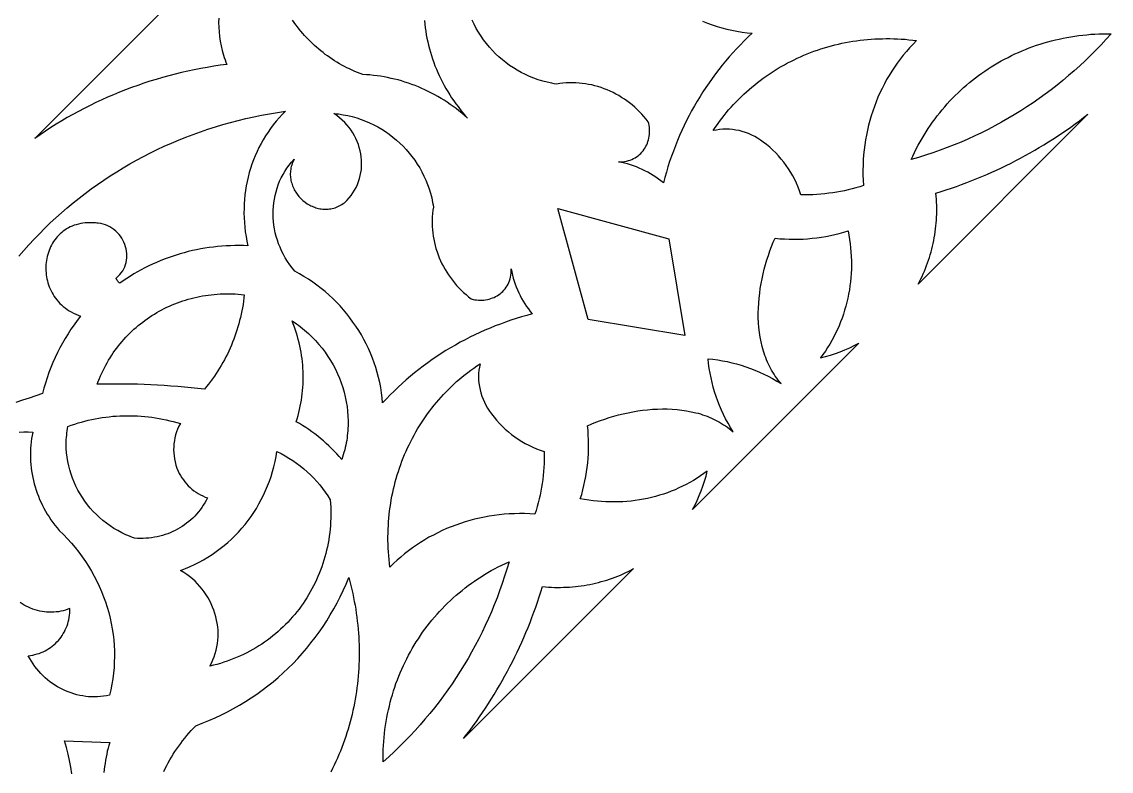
# Model space of a CAD drawing. Extents: x 1908 to 2928, y -299 to 721.
# Drawn here: x 2686.4 to 2806.1, y -54.6 to 27.8 of the extents above; entities that cross this region are included whole.
import ezdxf

# ---------------------------------------------------------------- set-up
doc = ezdxf.new("R2010")
doc.units = 0
doc.layers.add('BITMAP_LAYER', color=18, linetype='CONTINUOUS')

msp = doc.modelspace()

# ---------------------------------------------------------------- linework, layer by layer
at = {"layer": 'BITMAP_LAYER'}
for points in [[(2708.01, 28.19), (2708, 27.69), (2708.01, 27.18), (2708.04, 26.67), (2708.09, 26.16), (2708.17, 25.65), (2708.27, 25.14), (2708.39, 24.63), (2708.46, 24.37), (2708.54, 24.11), (2708.62, 23.86), (2708.71, 23.61), (2708.8, 23.35), (2708.9, 23.1), (2708.18, 23), (2707.46, 22.89), (2706.74, 22.77), (2706.03, 22.65), (2705.32, 22.51), (2704.61, 22.36), (2703.91, 22.19), (2703.21, 22.02), (2702.51, 21.84), (2701.82, 21.65), (2701.14, 21.45), (2700.45, 21.24), (2699.77, 21.02), (2699.1, 20.78), (2698.43, 20.54), (2697.76, 20.29), (2697.1, 20.03), (2696.44, 19.76), (2695.79, 19.48), (2695.14, 19.19), (2694.5, 18.89), (2693.86, 18.58), (2693.23, 18.26), (2692.6, 17.93), (2691.98, 17.59), (2691.36, 17.24), (2690.75, 16.88), (2690.14, 16.52), (2689.54, 16.14), (2688.95, 15.76), (2688.36, 15.36), (2687.78, 14.96), (2712.69, 39.86)], [(2730.62, 27.91), (2730.66, 27.52), (2730.71, 27.13), (2730.77, 26.74), (2730.83, 26.35), (2730.9, 25.97), (2730.99, 25.58), (2731.08, 25.2), (2731.18, 24.82), (2731.28, 24.44), (2731.4, 24.06), (2731.52, 23.69), (2731.65, 23.32), (2731.79, 22.95), (2731.94, 22.58), (2732.1, 22.22), (2732.26, 21.86), (2732.43, 21.5), (2732.61, 21.14), (2732.8, 20.79), (2732.99, 20.45), (2733.2, 20.1), (2733.41, 19.76), (2733.62, 19.43), (2733.85, 19.1), (2734.08, 18.77), (2734.32, 18.45), (2734.57, 18.13), (2734.82, 17.81), (2735.08, 17.5), (2735.35, 17.2), (2735.05, 17.47), (2734.74, 17.73), (2734.42, 17.98), (2734.11, 18.23), (2733.78, 18.47), (2733.46, 18.7), (2733.12, 18.93), (2732.79, 19.15), (2732.45, 19.36), (2732.1, 19.56), (2731.76, 19.75), (2731.41, 19.94), (2731.05, 20.12), (2730.69, 20.29), (2730.33, 20.45), (2729.97, 20.61), (2729.6, 20.76), (2729.23, 20.9), (2728.86, 21.03), (2728.49, 21.15), (2728.11, 21.27), (2727.73, 21.38), (2727.35, 21.47), (2726.97, 21.56), (2726.58, 21.65), (2726.2, 21.72), (2725.81, 21.79), (2725.42, 21.84), (2725.03, 21.89), (2724.64, 21.93), (2724.25, 21.96), (2723.85, 21.98), (2723.56, 22.09), (2723.26, 22.21), (2722.97, 22.33), (2722.68, 22.45), (2722.39, 22.59), (2722.11, 22.73), (2721.83, 22.87), (2721.55, 23.02), (2721.28, 23.17), (2721.01, 23.33), (2720.75, 23.5), (2720.49, 23.66), (2720.23, 23.84), (2719.97, 24.02), (2719.72, 24.2), (2719.48, 24.39), (2719.24, 24.58), (2719, 24.78), (2718.76, 24.98), (2718.53, 25.18), (2718.31, 25.39), (2718.09, 25.61), (2717.87, 25.82), (2717.66, 26.04), (2717.45, 26.27), (2717.24, 26.5), (2717.05, 26.73), (2716.85, 26.97), (2716.66, 27.21), (2716.48, 27.45), (2716.29, 27.7), (2716.12, 27.95)], [(2761.22, 27.85), (2761.74, 27.64), (2762.27, 27.45), (2762.8, 27.27), (2763.34, 27.11), (2763.89, 26.97), (2764.44, 26.84), (2764.99, 26.74), (2765.55, 26.65), (2766.12, 26.58), (2766.68, 26.52), (2766.24, 26.11), (2765.8, 25.69), (2765.38, 25.26), (2764.96, 24.82), (2764.55, 24.38), (2764.15, 23.92), (2763.75, 23.46), (2763.37, 23), (2762.99, 22.53), (2762.63, 22.05), (2762.27, 21.56), (2761.92, 21.07), (2761.58, 20.57), (2761.25, 20.07), (2760.93, 19.56), (2760.61, 19.04), (2760.31, 18.52), (2760.01, 17.99), (2759.73, 17.46), (2759.45, 16.92), (2759.19, 16.37), (2758.93, 15.82), (2758.68, 15.27), (2758.44, 14.71), (2758.22, 14.14), (2758, 13.57), (2757.79, 13), (2757.59, 12.42), (2757.4, 11.84), (2757.23, 11.25), (2757.06, 10.65), (2756.9, 10.06), (2756.63, 10.28), (2756.35, 10.49), (2756.06, 10.69), (2755.77, 10.88), (2755.48, 11.07), (2755.18, 11.24), (2754.87, 11.4), (2754.56, 11.55), (2754.25, 11.69), (2753.93, 11.82), (2753.61, 11.94), (2753.28, 12.05), (2752.95, 12.15), (2752.62, 12.24), (2752.28, 12.31), (2751.95, 12.38), (2752.18, 12.38), (2752.41, 12.39), (2752.63, 12.42), (2752.84, 12.46), (2753.05, 12.51), (2753.24, 12.57), (2753.43, 12.65), (2753.62, 12.73), (2753.79, 12.83), (2753.96, 12.94), (2754.12, 13.05), (2754.27, 13.18), (2754.41, 13.31), (2754.54, 13.45), (2754.67, 13.6), (2754.78, 13.76), (2754.89, 13.92), (2754.98, 14.09), (2755.07, 14.26), (2755.15, 14.44), (2755.21, 14.62), (2755.27, 14.81), (2755.31, 15), (2755.35, 15.19), (2755.37, 15.38), (2755.39, 15.58), (2755.39, 15.78), (2755.38, 15.98), (2755.36, 16.18), (2755.33, 16.38), (2755.29, 16.58), (2755.23, 16.78), (2755.01, 17.07), (2754.77, 17.35), (2754.53, 17.63), (2754.28, 17.89), (2754.02, 18.15), (2753.75, 18.39), (2753.47, 18.63), (2753.19, 18.86), (2752.9, 19.07), (2752.61, 19.28), (2752.3, 19.47), (2752, 19.66), (2751.68, 19.83), (2751.37, 20), (2751.04, 20.15), (2750.72, 20.29), (2750.39, 20.42), (2750.05, 20.54), (2749.71, 20.65), (2749.37, 20.74), (2749.03, 20.83), (2748.68, 20.9), (2748.33, 20.96), (2747.98, 21.01), (2747.63, 21.04), (2747.28, 21.07), (2746.92, 21.08), (2746.57, 21.07), (2746.21, 21.06), (2745.86, 21.03), (2745.5, 20.99), (2745.15, 20.93), (2744.89, 20.97), (2744.63, 21.02), (2744.13, 21.13), (2743.63, 21.25), (2743.14, 21.4), (2742.66, 21.57), (2742.19, 21.76), (2741.73, 21.97), (2741.28, 22.2), (2740.84, 22.45), (2740.41, 22.71), (2739.99, 22.99), (2739.59, 23.29), (2739.2, 23.6), (2738.82, 23.93), (2738.45, 24.27), (2738.1, 24.63), (2737.77, 25), (2737.45, 25.39), (2737.14, 25.79), (2736.85, 26.2), (2736.58, 26.62), (2736.33, 27.05), (2736.09, 27.5), (2735.88, 27.95)], [(2686.03, 2), (2686.58, 2.64), (2687.14, 3.26), (2687.71, 3.88), (2688.29, 4.48), (2688.88, 5.08), (2689.49, 5.66), (2690.1, 6.23), (2690.73, 6.79), (2691.36, 7.34), (2692.01, 7.87), (2692.66, 8.4), (2693.33, 8.91), (2694, 9.41), (2694.69, 9.9), (2695.38, 10.38), (2696.08, 10.84), (2696.8, 11.29), (2697.52, 11.73), (2698.25, 12.16), (2698.98, 12.57), (2699.73, 12.97), (2700.49, 13.36), (2701.25, 13.73), (2702.02, 14.09), (2702.8, 14.44), (2703.59, 14.77), (2704.38, 15.09), (2705.19, 15.4), (2706, 15.69), (2706.81, 15.97), (2707.64, 16.23), (2708.47, 16.48), (2709.3, 16.71), (2710.15, 16.93), (2711, 17.14), (2711.86, 17.33), (2712.72, 17.5), (2713.59, 17.66), (2714.46, 17.81), (2715.34, 17.94), (2714.99, 17.58), (2714.65, 17.21), (2714.33, 16.84), (2714.01, 16.45), (2713.72, 16.05), (2713.43, 15.65), (2713.16, 15.23), (2712.9, 14.81), (2712.66, 14.38), (2712.43, 13.95), (2712.22, 13.5), (2712.02, 13.05), (2711.83, 12.6), (2711.66, 12.13), (2711.51, 11.66), (2711.37, 11.19), (2711.24, 10.71), (2711.13, 10.23), (2711.04, 9.74), (2710.96, 9.24), (2710.89, 8.75), (2710.84, 8.25), (2710.81, 7.75), (2710.79, 7.24), (2710.78, 6.73), (2710.8, 6.23), (2710.83, 5.71), (2710.87, 5.2), (2710.93, 4.69), (2711.01, 4.18), (2711.1, 3.66), (2711.21, 3.15), (2710.73, 3.17), (2710.25, 3.17), (2709.78, 3.17), (2709.3, 3.16), (2708.83, 3.14), (2708.36, 3.11), (2707.89, 3.07), (2707.42, 3.01), (2706.95, 2.95), (2706.49, 2.88), (2706.03, 2.81), (2705.57, 2.72), (2705.11, 2.62), (2704.66, 2.51), (2704.21, 2.39), (2703.76, 2.27), (2703.32, 2.13), (2702.88, 1.99), (2702.44, 1.84), (2702.01, 1.67), (2701.58, 1.5), (2701.15, 1.32), (2700.73, 1.13), (2700.31, 0.93), (2699.9, 0.72), (2699.49, 0.51), (2699.09, 0.28), (2698.69, 0.05), (2698.3, -0.19), (2697.91, -0.45), (2697.52, -0.71), (2697.15, -0.97), (2697.07, -0.92), (2697, -0.86), (2696.94, -0.79), (2696.88, -0.72), (2696.83, -0.65), (2696.79, -0.57), (2696.75, -0.49), (2696.72, -0.4), (2696.93, -0.22), (2697.13, -0.02), (2697.3, 0.18), (2697.45, 0.4), (2697.58, 0.62), (2697.68, 0.85), (2697.77, 1.08), (2697.83, 1.33), (2697.88, 1.57), (2697.91, 1.82), (2697.92, 2.07), (2697.91, 2.32), (2697.88, 2.56), (2697.83, 2.81), (2697.77, 3.05), (2697.69, 3.29), (2697.59, 3.53), (2697.48, 3.76), (2697.35, 3.98), (2697.2, 4.19), (2697.05, 4.39), (2696.87, 4.58), (2696.69, 4.76), (2696.49, 4.93), (2696.27, 5.08), (2696.05, 5.22), (2695.81, 5.34), (2695.56, 5.44), (2695.3, 5.53), (2695.03, 5.59), (2694.75, 5.64), (2694.6, 5.65), (2694.45, 5.66), (2694.16, 5.68), (2693.88, 5.69), (2693.61, 5.68), (2693.34, 5.66), (2693.08, 5.63), (2692.83, 5.59), (2692.59, 5.54), (2692.35, 5.47), (2692.12, 5.4), (2691.9, 5.31), (2691.69, 5.22), (2691.48, 5.11), (2691.28, 5), (2691.09, 4.87), (2690.91, 4.74), (2690.74, 4.6), (2690.57, 4.45), (2690.41, 4.3), (2690.26, 4.13), (2690.12, 3.97), (2689.98, 3.79), (2689.86, 3.61), (2689.74, 3.42), (2689.63, 3.23), (2689.53, 3.03), (2689.44, 2.83), (2689.35, 2.62), (2689.28, 2.41), (2689.21, 2.2), (2689.15, 1.99), (2689.11, 1.77), (2689.07, 1.54), (2689.04, 1.32), (2689.01, 1.1), (2689, 0.87), (2689, 0.64), (2689, 0.42), (2689.02, 0.19), (2689.04, -0.04), (2689.07, -0.27), (2689.12, -0.49), (2689.17, -0.72), (2689.23, -0.94), (2689.3, -1.16), (2689.38, -1.38), (2689.47, -1.6), (2689.57, -1.81), (2689.68, -2.02), (2689.8, -2.22), (2689.93, -2.42), (2690.07, -2.62), (2690.22, -2.81), (2690.38, -3), (2690.55, -3.18), (2690.73, -3.36), (2690.92, -3.52), (2691.12, -3.69), (2691.33, -3.84), (2691.56, -3.99), (2691.79, -4.13), (2692.03, -4.26), (2692.28, -4.38), (2692.55, -4.49), (2692.82, -4.6), (2692.45, -5.07), (2692.1, -5.55), (2691.76, -6.03), (2691.44, -6.53), (2691.12, -7.04), (2690.83, -7.55), (2690.54, -8.07), (2690.27, -8.6), (2690.02, -9.14), (2689.77, -9.69), (2689.55, -10.24), (2689.34, -10.8), (2689.14, -11.37), (2688.96, -11.94), (2688.79, -12.52), (2688.64, -13.1), (2687.91, -13.36), (2687.17, -13.6), (2686.44, -13.84), (2685.7, -14.07)], [(2686.08, -17.33), (2686.57, -17.32), (2687.06, -17.32), (2687.56, -17.35), (2687.49, -17.7), (2687.43, -18.05), (2687.38, -18.41), (2687.34, -18.76), (2687.32, -19.12), (2687.3, -19.47), (2687.3, -19.83), (2687.3, -20.19), (2687.32, -20.55), (2687.35, -20.9), (2687.38, -21.26), (2687.43, -21.61), (2687.49, -21.97), (2687.56, -22.32), (2687.64, -22.67), (2687.73, -23.02), (2687.82, -23.37), (2687.93, -23.71), (2688.05, -24.05), (2688.18, -24.39), (2688.32, -24.73), (2688.47, -25.06), (2688.62, -25.39), (2688.79, -25.71), (2688.97, -26.03), (2689.16, -26.35), (2689.35, -26.67), (2689.56, -26.97), (2689.77, -27.28), (2690, -27.57), (2690.23, -27.87), (2690.47, -28.15), (2690.94, -28.61), (2691.38, -29.07), (2691.81, -29.54), (2692.22, -30.03), (2692.62, -30.53), (2692.99, -31.04), (2693.35, -31.56), (2693.69, -32.09), (2694.01, -32.62), (2694.31, -33.17), (2694.6, -33.72), (2694.86, -34.28), (2695.11, -34.85), (2695.34, -35.43), (2695.55, -36.01), (2695.74, -36.59), (2695.91, -37.18), (2696.06, -37.78), (2696.19, -38.38), (2696.3, -38.98), (2696.39, -39.58), (2696.46, -40.19), (2696.51, -40.8), (2696.54, -41.4), (2696.55, -42.01), (2696.53, -42.62), (2696.5, -43.23), (2696.45, -43.84), (2696.37, -44.45), (2696.27, -45.05), (2696.15, -45.66), (2696.01, -46.26), (2695.68, -46.32), (2695.35, -46.38), (2695.02, -46.42), (2694.69, -46.44), (2694.36, -46.45), (2694.03, -46.45), (2693.7, -46.43), (2693.38, -46.39), (2693.05, -46.35), (2692.73, -46.29), (2692.41, -46.21), (2692.09, -46.12), (2691.78, -46.02), (2691.47, -45.91), (2691.16, -45.79), (2690.86, -45.65), (2690.57, -45.5), (2690.28, -45.34), (2690, -45.16), (2689.72, -44.98), (2689.45, -44.78), (2689.19, -44.57), (2688.94, -44.35), (2688.69, -44.12), (2688.45, -43.88), (2688.22, -43.63), (2688, -43.37), (2687.8, -43.1), (2687.6, -42.82), (2687.41, -42.53), (2687.23, -42.23), (2687.07, -41.93), (2687.32, -41.89), (2687.56, -41.85), (2687.8, -41.8), (2688.03, -41.73), (2688.26, -41.66), (2688.49, -41.57), (2688.71, -41.48), (2688.92, -41.38), (2689.12, -41.26), (2689.32, -41.14), (2689.52, -41.01), (2689.7, -40.87), (2689.88, -40.73), (2690.06, -40.57), (2690.22, -40.41), (2690.38, -40.24), (2690.53, -40.06), (2690.67, -39.88), (2690.8, -39.69), (2690.92, -39.49), (2691.04, -39.29), (2691.14, -39.08), (2691.24, -38.87), (2691.33, -38.65), (2691.41, -38.42), (2691.47, -38.19), (2691.53, -37.96), (2691.58, -37.72), (2691.61, -37.48), (2691.64, -37.23), (2691.65, -36.98), (2691.65, -36.73), (2691.4, -36.82), (2691.15, -36.91), (2690.9, -36.98), (2690.64, -37.04), (2690.39, -37.08), (2690.13, -37.11), (2689.87, -37.13), (2689.61, -37.14), (2689.35, -37.14), (2689.09, -37.12), (2688.84, -37.1), (2688.58, -37.06), (2688.33, -37.01), (2688.07, -36.95), (2687.82, -36.88), (2687.58, -36.79), (2687.33, -36.7), (2687.09, -36.6), (2686.85, -36.48), (2686.62, -36.36), (2686.4, -36.22), (2686.17, -36.08)], [(2701.96, -54.65), (2702.12, -54.33), (2702.29, -54.01), (2702.46, -53.69), (2702.64, -53.38), (2702.82, -53.07), (2703.01, -52.76), (2703.2, -52.46), (2703.4, -52.16), (2703.61, -51.86), (2703.83, -51.57), (2704.04, -51.28), (2704.27, -50.99), (2704.5, -50.71), (2704.74, -50.43), (2704.98, -50.16), (2705.23, -49.89), (2705.48, -49.62), (2706.2, -49.35), (2706.91, -49.06), (2707.61, -48.75), (2708.3, -48.43), (2708.98, -48.09), (2709.64, -47.73), (2710.3, -47.36), (2710.94, -46.97), (2711.57, -46.56), (2712.19, -46.14), (2712.8, -45.7), (2713.4, -45.25), (2713.98, -44.78), (2714.55, -44.3), (2715.11, -43.8), (2715.65, -43.29), (2716.18, -42.76), (2716.69, -42.22), (2717.19, -41.67), (2717.68, -41.1), (2718.15, -40.52), (2718.61, -39.93), (2719.05, -39.32), (2719.48, -38.7), (2719.89, -38.07), (2720.28, -37.43), (2720.66, -36.78), (2721.03, -36.11), (2721.37, -35.43), (2721.7, -34.75), (2722.01, -34.05), (2722.31, -33.34), (2722.42, -33.77), (2722.54, -34.21), (2722.64, -34.64), (2722.74, -35.08), (2722.83, -35.51), (2722.92, -35.95), (2723, -36.38), (2723.07, -36.82), (2723.14, -37.25), (2723.2, -37.69), (2723.25, -38.12), (2723.3, -38.56), (2723.34, -38.99), (2723.38, -39.43), (2723.41, -39.86), (2723.43, -40.29), (2723.45, -40.73), (2723.46, -41.16), (2723.46, -41.59), (2723.46, -42.02), (2723.45, -42.46), (2723.43, -42.89), (2723.41, -43.31), (2723.38, -43.74), (2723.35, -44.17), (2723.31, -44.6), (2723.26, -45.02), (2723.21, -45.44), (2723.15, -45.87), (2723.09, -46.29), (2723.02, -46.71), (2722.94, -47.13), (2722.86, -47.54), (2722.77, -47.96), (2722.68, -48.37), (2722.57, -48.78), (2722.47, -49.19), (2722.35, -49.6), (2722.24, -50.01), (2722.11, -50.41), (2721.98, -50.81), (2721.84, -51.21), (2721.7, -51.61), (2721.55, -52.01), (2721.4, -52.4), (2721.23, -52.79), (2721.07, -53.18), (2720.9, -53.57), (2720.72, -53.95), (2720.53, -54.33), (2720.34, -54.71)], [(2691.86, -54.92), (2691.75, -54.19), (2691.61, -53.46), (2691.45, -52.73), (2691.26, -52.01), (2691.06, -51.29), (2696.02, -51.45), (2695.93, -51.78), (2695.84, -52.1), (2695.76, -52.43), (2695.69, -52.76), (2695.62, -53.09), (2695.56, -53.42), (2695.51, -53.76), (2695.46, -54.09), (2695.42, -54.42), (2695.38, -54.76)]]:
    msp.add_lwpolyline(points, dxfattribs=at)
for points in [[(2806.14, 26.46), (2805.59, 25.85), (2805.03, 25.25), (2804.46, 24.65), (2803.88, 24.07), (2803.29, 23.5), (2802.69, 22.94), (2802.08, 22.39), (2801.46, 21.86), (2800.83, 21.33), (2800.2, 20.82), (2799.55, 20.31), (2798.89, 19.82), (2798.23, 19.35), (2797.56, 18.88), (2796.88, 18.42), (2796.19, 17.98), (2795.49, 17.55), (2794.78, 17.13), (2794.07, 16.73), (2793.35, 16.33), (2792.62, 15.95), (2791.88, 15.58), (2791.14, 15.23), (2790.39, 14.89), (2789.63, 14.56), (2788.87, 14.24), (2788.09, 13.94), (2787.32, 13.65), (2786.53, 13.37), (2785.74, 13.11), (2784.95, 12.86), (2784.15, 12.62), (2784.33, 13.02), (2784.52, 13.42), (2784.71, 13.81), (2784.92, 14.2), (2785.12, 14.58), (2785.34, 14.95), (2785.56, 15.33), (2785.79, 15.69), (2786.03, 16.05), (2786.27, 16.41), (2786.51, 16.76), (2786.77, 17.11), (2787.02, 17.45), (2787.29, 17.78), (2787.56, 18.11), (2787.84, 18.43), (2788.12, 18.75), (2788.4, 19.07), (2788.7, 19.37), (2788.99, 19.67), (2789.3, 19.97), (2789.61, 20.26), (2789.92, 20.54), (2790.24, 20.82), (2790.56, 21.09), (2790.89, 21.36), (2791.22, 21.62), (2791.56, 21.87), (2791.9, 22.12), (2792.25, 22.36), (2792.6, 22.59), (2792.96, 22.82), (2793.32, 23.04), (2793.68, 23.26), (2794.05, 23.47), (2794.42, 23.67), (2794.8, 23.87), (2795.18, 24.06), (2795.56, 24.24), (2795.95, 24.41), (2796.34, 24.58), (2796.73, 24.74), (2797.13, 24.9), (2797.53, 25.05), (2797.94, 25.19), (2798.35, 25.32), (2798.76, 25.45), (2799.17, 25.57), (2799.59, 25.68), (2800.01, 25.79), (2800.43, 25.88), (2800.86, 25.97), (2801.28, 26.06), (2801.72, 26.13), (2802.15, 26.2), (2802.58, 26.26), (2803.02, 26.31), (2803.46, 26.36), (2803.9, 26.4), (2804.35, 26.42), (2804.79, 26.45), (2805.24, 26.46), (2805.69, 26.47)], [(2781.81, 25.93), (2782.23, 25.92), (2782.64, 25.9), (2783.06, 25.88), (2783.48, 25.85), (2783.9, 25.81), (2784.32, 25.77), (2784.74, 25.71), (2784.35, 25.32), (2783.98, 24.93), (2783.62, 24.52), (2783.28, 24.1), (2782.94, 23.67), (2782.62, 23.24), (2782.31, 22.79), (2782.01, 22.34), (2781.73, 21.88), (2781.45, 21.42), (2781.2, 20.94), (2780.95, 20.46), (2780.72, 19.97), (2780.5, 19.48), (2780.29, 18.98), (2780.1, 18.47), (2779.92, 17.96), (2779.75, 17.45), (2779.6, 16.92), (2779.46, 16.4), (2779.34, 15.86), (2779.23, 15.33), (2779.13, 14.79), (2779.05, 14.24), (2778.98, 13.7), (2778.92, 13.14), (2778.88, 12.59), (2778.86, 12.03), (2778.85, 11.47), (2778.85, 10.91), (2778.87, 10.35), (2778.91, 9.78), (2778.49, 9.65), (2778.08, 9.53), (2777.66, 9.41), (2777.23, 9.31), (2776.81, 9.21), (2776.38, 9.13), (2775.96, 9.05), (2775.52, 8.98), (2775.09, 8.92), (2774.66, 8.87), (2774.22, 8.83), (2773.78, 8.8), (2773.34, 8.77), (2772.9, 8.76), (2772.46, 8.75), (2772.02, 8.76), (2771.88, 9.19), (2771.71, 9.61), (2771.54, 10.02), (2771.34, 10.43), (2771.13, 10.83), (2770.91, 11.22), (2770.67, 11.6), (2770.41, 11.97), (2770.14, 12.33), (2769.86, 12.69), (2769.56, 13.03), (2769.25, 13.36), (2768.93, 13.67), (2768.59, 13.98), (2768.24, 14.27), (2767.88, 14.55), (2767.58, 14.78), (2767.26, 14.98), (2766.94, 15.16), (2766.61, 15.33), (2766.27, 15.48), (2765.93, 15.61), (2765.58, 15.72), (2765.23, 15.81), (2764.88, 15.88), (2764.52, 15.93), (2764.16, 15.96), (2763.8, 15.97), (2763.44, 15.96), (2763.09, 15.93), (2762.73, 15.88), (2762.38, 15.81), (2762.6, 16.15), (2762.84, 16.49), (2763.08, 16.81), (2763.32, 17.14), (2763.57, 17.46), (2763.82, 17.77), (2764.08, 18.08), (2764.35, 18.38), (2764.62, 18.68), (2764.89, 18.97), (2765.17, 19.25), (2765.45, 19.53), (2765.74, 19.81), (2766.03, 20.08), (2766.33, 20.34), (2766.63, 20.6), (2766.94, 20.85), (2767.25, 21.1), (2767.56, 21.34), (2767.88, 21.58), (2768.2, 21.81), (2768.53, 22.03), (2768.86, 22.25), (2769.19, 22.46), (2769.53, 22.67), (2769.87, 22.87), (2770.21, 23.06), (2770.56, 23.25), (2770.91, 23.43), (2771.27, 23.61), (2771.63, 23.78), (2771.99, 23.94), (2772.35, 24.1), (2772.72, 24.25), (2773.09, 24.4), (2773.46, 24.54), (2773.84, 24.67), (2774.22, 24.79), (2774.6, 24.91), (2774.98, 25.03), (2775.37, 25.13), (2775.75, 25.23), (2776.15, 25.33), (2776.54, 25.41), (2776.93, 25.49), (2777.33, 25.57), (2777.73, 25.63), (2778.13, 25.69), (2778.53, 25.75), (2778.94, 25.79), (2779.34, 25.83), (2779.75, 25.87), (2780.16, 25.89), (2780.57, 25.91), (2780.98, 25.92), (2781.4, 25.93)], [(2720.93, 17.66), (2721.19, 17.64), (2721.7, 17.56), (2722.2, 17.47), (2722.7, 17.35), (2723.19, 17.21), (2723.67, 17.05), (2724.14, 16.87), (2724.6, 16.67), (2725.05, 16.46), (2725.5, 16.22), (2725.93, 15.97), (2726.35, 15.7), (2726.76, 15.41), (2727.16, 15.1), (2727.55, 14.78), (2727.92, 14.45), (2728.28, 14.1), (2728.62, 13.73), (2728.95, 13.35), (2729.26, 12.96), (2729.56, 12.56), (2729.84, 12.14), (2730.11, 11.71), (2730.35, 11.27), (2730.58, 10.82), (2730.79, 10.36), (2730.98, 9.89), (2731.15, 9.41), (2731.3, 8.92), (2731.43, 8.42), (2731.53, 7.92), (2731.58, 7.66), (2731.62, 7.41), (2731.56, 7.05), (2731.52, 6.7), (2731.49, 6.34), (2731.48, 5.98), (2731.47, 5.63), (2731.49, 5.27), (2731.51, 4.92), (2731.54, 4.57), (2731.59, 4.22), (2731.65, 3.87), (2731.72, 3.52), (2731.81, 3.18), (2731.9, 2.84), (2732.01, 2.5), (2732.13, 2.16), (2732.26, 1.83), (2732.4, 1.51), (2732.55, 1.18), (2732.72, 0.87), (2732.89, 0.55), (2733.08, 0.25), (2733.27, -0.05), (2733.48, -0.35), (2733.7, -0.64), (2733.92, -0.92), (2734.16, -1.2), (2734.4, -1.46), (2734.66, -1.72), (2734.92, -1.98), (2735.2, -2.22), (2735.48, -2.46), (2735.78, -2.68), (2735.97, -2.74), (2736.17, -2.78), (2736.37, -2.81), (2736.57, -2.83), (2736.77, -2.84), (2736.97, -2.84), (2737.17, -2.82), (2737.36, -2.8), (2737.56, -2.76), (2737.74, -2.72), (2737.93, -2.66), (2738.11, -2.59), (2738.29, -2.52), (2738.46, -2.43), (2738.63, -2.34), (2738.79, -2.23), (2738.95, -2.12), (2739.1, -1.99), (2739.24, -1.86), (2739.37, -1.72), (2739.5, -1.57), (2739.61, -1.41), (2739.72, -1.24), (2739.82, -1.07), (2739.9, -0.88), (2739.98, -0.69), (2740.04, -0.49), (2740.09, -0.29), (2740.13, -0.08), (2740.16, 0.14), (2740.18, 0.37), (2740.18, 0.6), (2740.24, 0.27), (2740.32, -0.07), (2740.4, -0.4), (2740.5, -0.73), (2740.61, -1.06), (2740.73, -1.38), (2740.86, -1.7), (2741, -2.01), (2741.15, -2.32), (2741.31, -2.63), (2741.48, -2.93), (2741.67, -3.22), (2741.86, -3.51), (2742.06, -3.8), (2742.27, -4.08), (2742.49, -4.35), (2741.9, -4.51), (2741.3, -4.67), (2740.72, -4.85), (2740.13, -5.04), (2739.55, -5.24), (2738.98, -5.45), (2738.41, -5.66), (2737.84, -5.89), (2737.28, -6.13), (2736.73, -6.38), (2736.18, -6.63), (2735.63, -6.9), (2735.09, -7.18), (2734.56, -7.46), (2734.03, -7.76), (2733.51, -8.06), (2732.99, -8.37), (2732.48, -8.7), (2731.98, -9.03), (2731.48, -9.37), (2730.99, -9.72), (2730.5, -10.08), (2730.02, -10.44), (2729.55, -10.82), (2729.09, -11.2), (2728.63, -11.6), (2728.18, -12), (2727.73, -12.41), (2727.29, -12.83), (2726.86, -13.25), (2726.44, -13.69), (2726.03, -14.13), (2725.97, -13.57), (2725.9, -13), (2725.82, -12.44), (2725.71, -11.89), (2725.58, -11.34), (2725.44, -10.79), (2725.28, -10.25), (2725.1, -9.71), (2724.91, -9.19), (2724.7, -8.66), (2724.47, -8.15), (2724.23, -7.64), (2723.97, -7.14), (2723.69, -6.65), (2723.4, -6.17), (2723.1, -5.69), (2722.77, -5.23), (2722.44, -4.77), (2722.09, -4.33), (2721.73, -3.89), (2721.35, -3.47), (2720.96, -3.05), (2720.55, -2.65), (2720.14, -2.27), (2719.71, -1.89), (2719.27, -1.53), (2718.81, -1.18), (2718.35, -0.84), (2717.87, -0.52), (2717.38, -0.21), (2716.88, 0.08), (2716.37, 0.36), (2716.08, 0.71), (2715.81, 1.07), (2715.56, 1.44), (2715.33, 1.81), (2715.12, 2.2), (2714.93, 2.58), (2714.75, 2.98), (2714.59, 3.37), (2714.46, 3.78), (2714.33, 4.18), (2714.23, 4.59), (2714.15, 5), (2714.08, 5.41), (2714.03, 5.83), (2714, 6.24), (2713.99, 6.65), (2714, 7.06), (2714.02, 7.47), (2714.07, 7.88), (2714.13, 8.28), (2714.21, 8.68), (2714.31, 9.08), (2714.43, 9.47), (2714.56, 9.86), (2714.71, 10.24), (2714.89, 10.61), (2715.08, 10.97), (2715.29, 11.33), (2715.51, 11.68), (2715.76, 12.02), (2716.02, 12.34), (2716.3, 12.66), (2716.22, 12.5), (2716.15, 12.34), (2716.09, 12.18), (2716.04, 12.03), (2715.99, 11.87), (2715.95, 11.71), (2715.92, 11.55), (2715.9, 11.39), (2715.89, 11.23), (2715.88, 11.08), (2715.88, 10.92), (2715.89, 10.77), (2715.9, 10.62), (2715.92, 10.46), (2715.95, 10.31), (2715.99, 10.17), (2716.03, 10.02), (2716.07, 9.88), (2716.12, 9.73), (2716.18, 9.59), (2716.25, 9.46), (2716.31, 9.32), (2716.39, 9.19), (2716.47, 9.06), (2716.55, 8.93), (2716.64, 8.81), (2716.83, 8.57), (2717.04, 8.35), (2717.26, 8.14), (2717.5, 7.95), (2717.75, 7.78), (2718.01, 7.63), (2718.14, 7.56), (2718.28, 7.49), (2718.42, 7.44), (2718.56, 7.38), (2718.7, 7.33), (2718.85, 7.29), (2718.99, 7.26), (2719.14, 7.23), (2719.29, 7.2), (2719.44, 7.19), (2719.59, 7.18), (2719.74, 7.17), (2719.89, 7.17), (2720.04, 7.18), (2720.19, 7.2), (2720.35, 7.22), (2720.5, 7.26), (2720.65, 7.29), (2720.8, 7.34), (2720.95, 7.39), (2721.1, 7.46), (2721.25, 7.53), (2721.39, 7.61), (2721.54, 7.69), (2721.68, 7.79), (2721.83, 7.89), (2722.09, 8.14), (2722.34, 8.41), (2722.56, 8.69), (2722.77, 8.97), (2722.95, 9.27), (2723.12, 9.57), (2723.26, 9.89), (2723.39, 10.21), (2723.49, 10.53), (2723.58, 10.87), (2723.64, 11.2), (2723.69, 11.54), (2723.71, 11.88), (2723.72, 12.23), (2723.71, 12.57), (2723.68, 12.92), (2723.63, 13.26), (2723.56, 13.6), (2723.47, 13.94), (2723.37, 14.28), (2723.24, 14.61), (2723.1, 14.93), (2722.94, 15.25), (2722.76, 15.56), (2722.56, 15.86), (2722.34, 16.16), (2722.11, 16.44), (2721.86, 16.72), (2721.59, 16.98), (2721.3, 17.23), (2721, 17.46), (2720.68, 17.69)], [(2784.9, -1.06), (2785.05, -0.77), (2785.2, -0.49), (2785.34, -0.21), (2785.47, 0.08), (2785.6, 0.37), (2785.72, 0.67), (2785.84, 0.97), (2785.95, 1.26), (2786.05, 1.56), (2786.15, 1.87), (2786.25, 2.17), (2786.33, 2.48), (2786.42, 2.79), (2786.49, 3.1), (2786.57, 3.41), (2786.63, 3.73), (2786.69, 4.04), (2786.74, 4.36), (2786.79, 4.68), (2786.83, 5), (2786.87, 5.33), (2786.9, 5.65), (2786.92, 5.97), (2786.94, 6.3), (2786.96, 6.63), (2786.96, 6.95), (2786.96, 7.28), (2786.96, 7.61), (2786.94, 7.94), (2786.93, 8.27), (2786.9, 8.6), (2786.87, 8.94), (2787.44, 9.11), (2788.01, 9.3), (2788.58, 9.49), (2789.14, 9.68), (2789.7, 9.89), (2790.26, 10.1), (2790.81, 10.31), (2791.36, 10.53), (2791.91, 10.76), (2792.46, 10.99), (2793, 11.23), (2793.54, 11.48), (2794.07, 11.73), (2794.61, 11.99), (2795.14, 12.25), (2795.66, 12.52), (2796.18, 12.8), (2796.7, 13.08), (2797.22, 13.36), (2797.73, 13.66), (2798.24, 13.96), (2798.74, 14.26), (2799.24, 14.57), (2799.74, 14.89), (2800.23, 15.21), (2800.72, 15.54), (2801.21, 15.87), (2801.69, 16.21), (2802.17, 16.55), (2802.64, 16.9), (2803.11, 17.26), (2803.58, 17.62)], [(2757.49, 3.9), (2759.27, -6.72), (2748.65, -4.94), (2745.31, 7.24)], [(2777.3, 4.31), (2777.38, 3.84), (2777.44, 3.37), (2777.49, 2.91), (2777.53, 2.44), (2777.56, 1.97), (2777.57, 1.5), (2777.58, 1.04), (2777.57, 0.58), (2777.55, 0.11), (2777.51, -0.35), (2777.47, -0.8), (2777.41, -1.26), (2777.35, -1.71), (2777.27, -2.16), (2777.18, -2.61), (2777.07, -3.05), (2776.96, -3.49), (2776.83, -3.93), (2776.7, -4.36), (2776.55, -4.79), (2776.39, -5.22), (2776.22, -5.64), (2776.03, -6.05), (2775.84, -6.46), (2775.64, -6.87), (2775.42, -7.27), (2775.19, -7.66), (2774.96, -8.05), (2774.71, -8.43), (2774.45, -8.81), (2774.18, -9.18), (2774.73, -9.04), (2775.28, -8.88), (2775.82, -8.7), (2776.35, -8.51), (2776.87, -8.3), (2777.39, -8.07), (2777.89, -7.83), (2778.39, -7.57), (2760.12, -25.84), (2760.38, -25.34), (2760.63, -24.84), (2760.85, -24.32), (2761.06, -23.8), (2761.25, -23.27), (2761.43, -22.73), (2761.59, -22.18), (2761.73, -21.63), (2761.36, -21.9), (2760.98, -22.16), (2760.6, -22.41), (2760.21, -22.64), (2759.82, -22.87), (2759.42, -23.09), (2759.01, -23.29), (2758.6, -23.48), (2758.19, -23.67), (2757.77, -23.84), (2757.34, -24), (2756.92, -24.15), (2756.48, -24.28), (2756.05, -24.41), (2755.61, -24.52), (2755.16, -24.62), (2754.71, -24.72), (2754.26, -24.8), (2753.81, -24.86), (2753.36, -24.92), (2752.9, -24.96), (2752.44, -25), (2751.98, -25.02), (2751.51, -25.02), (2751.05, -25.02), (2750.58, -25.01), (2750.11, -24.98), (2749.65, -24.94), (2749.18, -24.89), (2748.71, -24.82), (2748.24, -24.75), (2747.77, -24.66), (2747.92, -24.18), (2748.05, -23.69), (2748.17, -23.21), (2748.28, -22.71), (2748.38, -22.22), (2748.46, -21.72), (2748.53, -21.22), (2748.58, -20.72), (2748.63, -20.21), (2748.66, -19.71), (2748.68, -19.2), (2748.68, -18.69), (2748.67, -18.18), (2748.65, -17.67), (2748.62, -17.15), (2748.57, -16.64), (2749.02, -16.44), (2749.49, -16.25), (2749.97, -16.07), (2750.45, -15.9), (2750.95, -15.74), (2751.46, -15.59), (2751.97, -15.45), (2752.49, -15.32), (2753.02, -15.2), (2753.55, -15.1), (2754.08, -15.01), (2754.62, -14.94), (2755.16, -14.87), (2755.7, -14.83), (2756.25, -14.8), (2756.79, -14.79), (2757.33, -14.79), (2757.86, -14.81), (2758.4, -14.85), (2758.92, -14.91), (2759.45, -14.99), (2759.96, -15.09), (2760.47, -15.2), (2760.72, -15.27), (2760.97, -15.34), (2761.22, -15.42), (2761.46, -15.51), (2761.7, -15.59), (2761.94, -15.69), (2762.18, -15.79), (2762.41, -15.9), (2762.64, -16.01), (2762.87, -16.13), (2763.09, -16.25), (2763.31, -16.38), (2763.53, -16.52), (2763.74, -16.66), (2763.95, -16.81), (2764.16, -16.96), (2764.36, -17.13), (2764.56, -17.29), (2764.28, -16.83), (2764.01, -16.36), (2763.75, -15.89), (2763.51, -15.4), (2763.29, -14.92), (2763.08, -14.42), (2762.88, -13.93), (2762.7, -13.42), (2762.54, -12.92), (2762.39, -12.41), (2762.26, -11.89), (2762.14, -11.37), (2762.04, -10.85), (2761.95, -10.33), (2761.88, -9.8), (2761.83, -9.28), (2762.35, -9.33), (2762.88, -9.4), (2763.4, -9.49), (2763.92, -9.59), (2764.44, -9.71), (2764.96, -9.84), (2765.47, -9.99), (2765.97, -10.15), (2766.48, -10.33), (2766.97, -10.53), (2767.47, -10.74), (2767.96, -10.96), (2768.44, -11.2), (2768.91, -11.46), (2769.38, -11.73), (2769.84, -12.01), (2769.68, -11.81), (2769.51, -11.61), (2769.36, -11.4), (2769.21, -11.19), (2769.07, -10.98), (2768.93, -10.76), (2768.8, -10.54), (2768.68, -10.32), (2768.56, -10.09), (2768.45, -9.86), (2768.34, -9.63), (2768.24, -9.39), (2768.15, -9.15), (2768.06, -8.91), (2767.97, -8.67), (2767.9, -8.42), (2767.82, -8.17), (2767.76, -7.92), (2767.64, -7.41), (2767.54, -6.9), (2767.46, -6.37), (2767.4, -5.84), (2767.36, -5.31), (2767.34, -4.78), (2767.34, -4.24), (2767.35, -3.7), (2767.38, -3.15), (2767.43, -2.61), (2767.49, -2.07), (2767.56, -1.53), (2767.65, -1), (2767.75, -0.47), (2767.87, 0.06), (2768, 0.58), (2768.14, 1.09), (2768.29, 1.6), (2768.45, 2.1), (2768.62, 2.59), (2768.8, 3.06), (2768.99, 3.53), (2769.19, 3.98), (2769.7, 3.93), (2770.22, 3.9), (2770.73, 3.88), (2771.24, 3.87), (2771.75, 3.87), (2772.26, 3.89), (2772.76, 3.92), (2773.27, 3.97), (2773.77, 4.02), (2774.27, 4.09), (2774.77, 4.18), (2775.26, 4.27), (2775.76, 4.38), (2776.24, 4.5), (2776.73, 4.63), (2777.21, 4.78)], [(2709.48, -2.13), (2709.81, -2.15), (2710.15, -2.17), (2710.49, -2.19), (2710.82, -2.23), (2710.78, -2.59), (2710.73, -2.95), (2710.68, -3.31), (2710.62, -3.67), (2710.55, -4.02), (2710.48, -4.37), (2710.4, -4.72), (2710.31, -5.07), (2710.22, -5.42), (2710.12, -5.77), (2710.01, -6.11), (2709.9, -6.45), (2709.79, -6.78), (2709.66, -7.12), (2709.53, -7.45), (2709.4, -7.78), (2709.26, -8.11), (2709.11, -8.43), (2708.96, -8.75), (2708.8, -9.07), (2708.63, -9.38), (2708.46, -9.69), (2708.29, -10), (2708.11, -10.3), (2707.92, -10.61), (2707.73, -10.9), (2707.53, -11.2), (2707.32, -11.49), (2707.11, -11.77), (2706.9, -12.06), (2706.67, -12.33), (2706.45, -12.61), (2705.71, -12.53), (2704.97, -12.45), (2704.24, -12.39), (2703.5, -12.32), (2702.76, -12.27), (2702.02, -12.22), (2701.29, -12.18), (2700.55, -12.14), (2699.81, -12.11), (2699.07, -12.08), (2698.34, -12.06), (2697.6, -12.05), (2696.86, -12.05), (2696.13, -12.05), (2695.39, -12.05), (2694.66, -12.07), (2694.77, -11.76), (2694.89, -11.45), (2695.02, -11.15), (2695.15, -10.85), (2695.29, -10.56), (2695.44, -10.27), (2695.59, -9.99), (2695.74, -9.71), (2695.9, -9.43), (2696.07, -9.16), (2696.24, -8.89), (2696.42, -8.62), (2696.6, -8.37), (2696.79, -8.11), (2696.98, -7.86), (2697.18, -7.62), (2697.38, -7.38), (2697.58, -7.14), (2697.8, -6.91), (2698.01, -6.68), (2698.23, -6.46), (2698.46, -6.24), (2698.69, -6.03), (2698.92, -5.82), (2699.16, -5.62), (2699.4, -5.43), (2699.65, -5.23), (2699.89, -5.05), (2700.15, -4.87), (2700.41, -4.69), (2700.67, -4.52), (2700.93, -4.36), (2701.2, -4.2), (2701.47, -4.04), (2701.75, -3.89), (2702.02, -3.75), (2702.31, -3.61), (2702.59, -3.48), (2702.88, -3.36), (2703.17, -3.24), (2703.46, -3.12), (2703.76, -3.02), (2704.06, -2.91), (2704.36, -2.82), (2704.66, -2.73), (2704.97, -2.64), (2705.28, -2.56), (2705.59, -2.49), (2705.91, -2.43), (2706.22, -2.37), (2706.54, -2.32), (2706.86, -2.27), (2707.18, -2.23), (2707.5, -2.19), (2707.83, -2.17), (2708.16, -2.15), (2708.49, -2.13), (2708.82, -2.13), (2709.15, -2.13)], [(2716.31, -5.26), (2716.55, -5.42), (2716.78, -5.59), (2717.01, -5.76), (2717.23, -5.94), (2717.45, -6.12), (2717.66, -6.3), (2717.87, -6.49), (2718.07, -6.69), (2718.27, -6.88), (2718.47, -7.08), (2718.66, -7.28), (2719.03, -7.7), (2719.38, -8.12), (2719.71, -8.56), (2720.02, -9.02), (2720.31, -9.48), (2720.59, -9.95), (2720.84, -10.43), (2721.07, -10.92), (2721.29, -11.41), (2721.48, -11.92), (2721.65, -12.43), (2721.8, -12.94), (2721.93, -13.46), (2722.03, -13.99), (2722.12, -14.52), (2722.18, -15.05), (2722.22, -15.58), (2722.24, -16.11), (2722.23, -16.65), (2722.22, -16.91), (2722.21, -17.18), (2722.18, -17.45), (2722.15, -17.71), (2722.12, -17.98), (2722.08, -18.25), (2722.03, -18.51), (2721.98, -18.77), (2721.92, -19.04), (2721.86, -19.3), (2721.78, -19.56), (2721.71, -19.82), (2721.62, -20.08), (2721.53, -20.34), (2721.27, -20.03), (2720.99, -19.73), (2720.71, -19.43), (2720.42, -19.14), (2720.13, -18.85), (2719.83, -18.58), (2719.52, -18.31), (2719.21, -18.04), (2718.89, -17.78), (2718.57, -17.53), (2718.24, -17.29), (2717.91, -17.06), (2717.57, -16.83), (2717.23, -16.61), (2716.88, -16.4), (2716.53, -16.19), (2716.63, -15.86), (2716.73, -15.52), (2716.82, -15.18), (2716.9, -14.84), (2716.98, -14.5), (2717.04, -14.16), (2717.1, -13.81), (2717.15, -13.47), (2717.2, -13.12), (2717.23, -12.77), (2717.26, -12.42), (2717.28, -12.07), (2717.29, -11.72), (2717.3, -11.37), (2717.3, -11.02), (2717.28, -10.67), (2717.27, -10.32), (2717.24, -9.96), (2717.21, -9.61), (2717.17, -9.26), (2717.12, -8.91), (2717.06, -8.56), (2717, -8.21), (2716.92, -7.86), (2716.85, -7.51), (2716.76, -7.16), (2716.66, -6.81), (2716.56, -6.47), (2716.45, -6.12), (2716.33, -5.78), (2716.21, -5.44), (2716.07, -5.1)], [(2736.67, -10.18), (2736.62, -10.54), (2736.59, -10.89), (2736.58, -11.25), (2736.59, -11.61), (2736.62, -11.97), (2736.67, -12.33), (2736.74, -12.68), (2736.83, -13.03), (2736.94, -13.38), (2737.07, -13.72), (2737.22, -14.06), (2737.39, -14.39), (2737.57, -14.71), (2737.77, -15.03), (2738, -15.33), (2738.28, -15.69), (2738.57, -16.04), (2738.88, -16.38), (2739.19, -16.7), (2739.52, -17.01), (2739.87, -17.31), (2740.22, -17.59), (2740.58, -17.86), (2740.95, -18.12), (2741.33, -18.36), (2741.72, -18.58), (2742.12, -18.79), (2742.53, -18.99), (2742.94, -19.16), (2743.36, -19.32), (2743.79, -19.47), (2743.8, -19.91), (2743.79, -20.35), (2743.78, -20.79), (2743.76, -21.23), (2743.72, -21.67), (2743.68, -22.11), (2743.63, -22.54), (2743.57, -22.97), (2743.5, -23.4), (2743.43, -23.83), (2743.34, -24.26), (2743.24, -24.68), (2743.14, -25.11), (2743.02, -25.52), (2742.9, -25.94), (2742.77, -26.35), (2742.2, -26.32), (2741.64, -26.3), (2741.08, -26.3), (2740.52, -26.31), (2739.96, -26.33), (2739.41, -26.37), (2738.86, -26.43), (2738.31, -26.5), (2737.76, -26.58), (2737.22, -26.68), (2736.69, -26.79), (2736.15, -26.91), (2735.63, -27.05), (2735.11, -27.2), (2734.59, -27.37), (2734.08, -27.55), (2733.57, -27.74), (2733.07, -27.95), (2732.58, -28.17), (2732.09, -28.4), (2731.61, -28.65), (2731.13, -28.9), (2730.67, -29.18), (2730.21, -29.46), (2729.76, -29.76), (2729.31, -30.07), (2728.88, -30.39), (2728.45, -30.73), (2728.03, -31.07), (2727.63, -31.43), (2727.23, -31.8), (2726.84, -32.19), (2726.78, -31.77), (2726.74, -31.35), (2726.7, -30.93), (2726.67, -30.51), (2726.65, -30.09), (2726.63, -29.67), (2726.62, -29.26), (2726.62, -28.84), (2726.63, -28.43), (2726.64, -28.02), (2726.66, -27.61), (2726.68, -27.2), (2726.72, -26.79), (2726.76, -26.39), (2726.8, -25.98), (2726.86, -25.58), (2726.92, -25.18), (2726.98, -24.78), (2727.06, -24.38), (2727.14, -23.99), (2727.22, -23.59), (2727.32, -23.2), (2727.42, -22.82), (2727.52, -22.43), (2727.64, -22.05), (2727.76, -21.66), (2727.88, -21.29), (2728.02, -20.91), (2728.15, -20.54), (2728.3, -20.17), (2728.45, -19.8), (2728.61, -19.44), (2728.77, -19.08), (2728.94, -18.72), (2729.12, -18.36), (2729.3, -18.01), (2729.49, -17.66), (2729.68, -17.32), (2729.88, -16.98), (2730.09, -16.64), (2730.3, -16.31), (2730.52, -15.98), (2730.74, -15.65), (2730.97, -15.33), (2731.21, -15.01), (2731.45, -14.7), (2731.7, -14.39), (2731.95, -14.08), (2732.21, -13.78), (2732.47, -13.48), (2732.74, -13.19), (2733.02, -12.9), (2733.3, -12.62), (2733.58, -12.34), (2733.87, -12.06), (2734.17, -11.79), (2734.47, -11.53), (2734.78, -11.27), (2735.1, -11.02), (2735.41, -10.77), (2735.74, -10.53), (2736.07, -10.29), (2736.4, -10.05), (2736.74, -9.83)], [(2698.3, -15.54), (2698.7, -15.55), (2699.09, -15.56), (2699.48, -15.59), (2699.88, -15.62), (2700.27, -15.66), (2700.66, -15.71), (2701.06, -15.77), (2701.45, -15.84), (2701.84, -15.91), (2702.23, -15.99), (2702.62, -16.08), (2703.01, -16.18), (2703.4, -16.28), (2703.79, -16.4), (2703.63, -16.69), (2703.49, -17), (2703.38, -17.31), (2703.27, -17.62), (2703.19, -17.95), (2703.13, -18.27), (2703.08, -18.61), (2703.06, -18.94), (2703.05, -19.27), (2703.07, -19.61), (2703.1, -19.95), (2703.15, -20.29), (2703.22, -20.62), (2703.31, -20.96), (2703.41, -21.29), (2703.54, -21.62), (2703.67, -21.87), (2703.8, -22.12), (2703.95, -22.36), (2704.12, -22.59), (2704.29, -22.81), (2704.47, -23.02), (2704.66, -23.23), (2704.86, -23.42), (2705.07, -23.61), (2705.29, -23.78), (2705.52, -23.94), (2705.76, -24.09), (2706, -24.23), (2706.25, -24.36), (2706.51, -24.48), (2706.77, -24.58), (2706.63, -24.86), (2706.47, -25.12), (2706.31, -25.38), (2706.14, -25.64), (2705.96, -25.88), (2705.77, -26.12), (2705.58, -26.35), (2705.37, -26.57), (2705.16, -26.78), (2704.94, -26.98), (2704.72, -27.18), (2704.48, -27.36), (2704.24, -27.54), (2704, -27.7), (2703.74, -27.86), (2703.48, -28.01), (2703.22, -28.15), (2702.95, -28.28), (2702.68, -28.4), (2702.4, -28.51), (2702.11, -28.61), (2701.82, -28.7), (2701.53, -28.78), (2701.23, -28.84), (2700.93, -28.9), (2700.63, -28.95), (2700.32, -28.99), (2700.01, -29.01), (2699.7, -29.02), (2699.38, -29.03), (2699.07, -29.02), (2698.75, -29), (2698.51, -28.91), (2698.27, -28.82), (2698.03, -28.72), (2697.8, -28.62), (2697.58, -28.52), (2697.35, -28.41), (2696.91, -28.17), (2696.48, -27.92), (2696.07, -27.65), (2695.67, -27.36), (2695.28, -27.06), (2694.91, -26.74), (2694.56, -26.41), (2694.22, -26.06), (2693.89, -25.7), (2693.59, -25.32), (2693.3, -24.94), (2693.02, -24.54), (2692.77, -24.13), (2692.53, -23.71), (2692.31, -23.28), (2692.11, -22.85), (2691.93, -22.4), (2691.77, -21.95), (2691.63, -21.49), (2691.51, -21.03), (2691.42, -20.56), (2691.34, -20.09), (2691.28, -19.61), (2691.25, -19.13), (2691.24, -18.65), (2691.24, -18.4), (2691.25, -18.16), (2691.27, -17.92), (2691.29, -17.68), (2691.32, -17.43), (2691.35, -17.19), (2691.39, -16.95), (2691.43, -16.71), (2691.8, -16.57), (2692.17, -16.45), (2692.54, -16.33), (2692.91, -16.23), (2693.29, -16.12), (2693.66, -16.03), (2694.04, -15.95), (2694.42, -15.87), (2694.81, -15.8), (2695.19, -15.74), (2695.58, -15.69), (2695.96, -15.64), (2696.35, -15.6), (2696.74, -15.57), (2697.13, -15.55), (2697.52, -15.54), (2697.91, -15.53)], [(2714.86, -19.69), (2715.3, -19.93), (2715.73, -20.19), (2716.15, -20.46), (2716.56, -20.74), (2716.96, -21.05), (2717.35, -21.36), (2717.73, -21.69), (2718.09, -22.03), (2718.45, -22.39), (2718.79, -22.76), (2719.11, -23.14), (2719.43, -23.53), (2719.73, -23.94), (2720.01, -24.35), (2720.28, -24.78), (2720.31, -25.19), (2720.33, -25.6), (2720.34, -26), (2720.34, -26.41), (2720.33, -26.81), (2720.31, -27.21), (2720.29, -27.61), (2720.25, -28), (2720.21, -28.39), (2720.16, -28.78), (2720.1, -29.17), (2720.03, -29.55), (2719.96, -29.94), (2719.87, -30.31), (2719.78, -30.69), (2719.68, -31.06), (2719.57, -31.43), (2719.46, -31.8), (2719.33, -32.16), (2719.2, -32.52), (2719.06, -32.87), (2718.92, -33.22), (2718.76, -33.57), (2718.6, -33.91), (2718.44, -34.25), (2718.26, -34.58), (2718.08, -34.91), (2717.89, -35.24), (2717.69, -35.56), (2717.49, -35.87), (2717.28, -36.18), (2717.06, -36.49), (2716.84, -36.79), (2716.61, -37.09), (2716.37, -37.38), (2716.13, -37.66), (2715.88, -37.94), (2715.63, -38.22), (2715.36, -38.49), (2715.1, -38.75), (2714.82, -39.01), (2714.54, -39.26), (2714.26, -39.5), (2713.97, -39.74), (2713.67, -39.98), (2713.37, -40.2), (2713.06, -40.42), (2712.74, -40.64), (2712.42, -40.84), (2712.1, -41.04), (2711.77, -41.24), (2711.43, -41.42), (2711.09, -41.6), (2710.75, -41.77), (2710.4, -41.94), (2710.04, -42.09), (2709.68, -42.24), (2709.32, -42.38), (2708.95, -42.52), (2708.57, -42.64), (2708.2, -42.76), (2707.81, -42.87), (2707.43, -42.97), (2707.03, -43.07), (2707.21, -42.73), (2707.37, -42.38), (2707.51, -42.03), (2707.63, -41.67), (2707.73, -41.31), (2707.81, -40.95), (2707.87, -40.58), (2707.91, -40.21), (2707.93, -39.84), (2707.94, -39.47), (2707.93, -39.1), (2707.9, -38.73), (2707.85, -38.36), (2707.78, -38), (2707.7, -37.63), (2707.59, -37.27), (2707.48, -36.92), (2707.34, -36.57), (2707.19, -36.22), (2707.02, -35.88), (2706.84, -35.55), (2706.64, -35.23), (2706.42, -34.91), (2706.19, -34.6), (2705.95, -34.31), (2705.68, -34.02), (2705.41, -33.74), (2705.12, -33.48), (2704.81, -33.23), (2704.49, -32.99), (2704.16, -32.76), (2703.81, -32.55), (2704.34, -32.35), (2704.86, -32.13), (2705.36, -31.89), (2705.86, -31.64), (2706.35, -31.37), (2706.82, -31.09), (2707.29, -30.79), (2707.74, -30.48), (2708.18, -30.15), (2708.61, -29.81), (2709.02, -29.46), (2709.42, -29.09), (2709.81, -28.71), (2710.19, -28.32), (2710.55, -27.91), (2710.9, -27.5), (2711.24, -27.07), (2711.56, -26.63), (2711.86, -26.18), (2712.16, -25.72), (2712.43, -25.24), (2712.69, -24.76), (2712.94, -24.27), (2713.17, -23.77), (2713.38, -23.26), (2713.58, -22.74), (2713.76, -22.21), (2713.93, -21.68), (2714.07, -21.14), (2714.2, -20.58), (2714.31, -20.03), (2714.41, -19.46)], [(2739.69, -32.4), (2739.44, -33.19), (2739.18, -33.98), (2738.9, -34.77), (2738.61, -35.54), (2738.31, -36.31), (2737.99, -37.08), (2737.66, -37.84), (2737.32, -38.59), (2736.97, -39.33), (2736.6, -40.07), (2736.22, -40.8), (2735.82, -41.52), (2735.42, -42.23), (2735, -42.94), (2734.57, -43.63), (2734.13, -44.32), (2733.67, -45.01), (2733.21, -45.68), (2732.73, -46.34), (2732.24, -47), (2731.73, -47.65), (2731.22, -48.28), (2730.69, -48.91), (2730.16, -49.53), (2729.61, -50.14), (2729.05, -50.74), (2728.48, -51.33), (2727.9, -51.91), (2727.31, -52.48), (2726.7, -53.04), (2726.09, -53.59), (2726.09, -53.14), (2726.09, -52.69), (2726.1, -52.24), (2726.13, -51.8), (2726.16, -51.35), (2726.19, -50.91), (2726.24, -50.47), (2726.29, -50.03), (2726.35, -49.6), (2726.42, -49.16), (2726.49, -48.73), (2726.58, -48.31), (2726.67, -47.88), (2726.77, -47.46), (2726.87, -47.04), (2726.98, -46.62), (2727.1, -46.21), (2727.23, -45.8), (2727.36, -45.39), (2727.5, -44.98), (2727.65, -44.58), (2727.81, -44.18), (2727.97, -43.79), (2728.14, -43.4), (2728.31, -43.01), (2728.5, -42.63), (2728.68, -42.25), (2728.88, -41.87), (2729.08, -41.5), (2729.29, -41.13), (2729.51, -40.77), (2729.73, -40.41), (2729.96, -40.05), (2730.19, -39.7), (2730.43, -39.35), (2730.68, -39.01), (2730.93, -38.67), (2731.19, -38.34), (2731.46, -38.01), (2731.73, -37.69), (2732.01, -37.37), (2732.29, -37.06), (2732.58, -36.75), (2732.88, -36.44), (2733.18, -36.15), (2733.49, -35.85), (2733.8, -35.57), (2734.12, -35.28), (2734.44, -35.01), (2734.77, -34.74), (2735.1, -34.47), (2735.44, -34.21), (2735.79, -33.96), (2736.14, -33.71), (2736.5, -33.47), (2736.86, -33.24), (2737.22, -33.01), (2737.6, -32.79), (2737.97, -32.57), (2738.35, -32.36), (2738.74, -32.16), (2739.13, -31.97), (2739.53, -31.78), (2739.93, -31.59)], [(2734.93, -51.03), (2735.29, -50.56), (2735.65, -50.09), (2736, -49.62), (2736.34, -49.14), (2736.68, -48.66), (2737.01, -48.17), (2737.34, -47.68), (2737.66, -47.19), (2737.98, -46.69), (2738.29, -46.19), (2738.59, -45.69), (2738.89, -45.18), (2739.19, -44.67), (2739.47, -44.15), (2739.75, -43.63), (2740.03, -43.11), (2740.3, -42.58), (2740.56, -42.06), (2740.82, -41.52), (2741.07, -40.99), (2741.32, -40.45), (2741.56, -39.91), (2741.79, -39.36), (2742.02, -38.81), (2742.24, -38.26), (2742.45, -37.71), (2742.66, -37.15), (2742.87, -36.59), (2743.06, -36.03), (2743.25, -35.46), (2743.44, -34.89), (2743.61, -34.32), (2743.95, -34.35), (2744.28, -34.38), (2744.61, -34.39), (2744.94, -34.41), (2745.27, -34.41), (2745.6, -34.41), (2745.93, -34.4), (2746.25, -34.39), (2746.58, -34.37), (2746.9, -34.35), (2747.23, -34.32), (2747.55, -34.28), (2747.87, -34.24), (2748.19, -34.19), (2748.51, -34.14), (2748.82, -34.08), (2749.14, -34.01), (2749.45, -33.94), (2749.76, -33.87), (2750.07, -33.78), (2750.38, -33.7), (2750.68, -33.6), (2750.99, -33.5), (2751.29, -33.4), (2751.59, -33.29), (2751.88, -33.17), (2752.18, -33.05), (2752.47, -32.92), (2752.76, -32.79), (2753.04, -32.65), (2753.33, -32.5), (2753.61, -32.35)]]:
    msp.add_lwpolyline(points, close=True, dxfattribs=at)

doc.saveas('drawing.dxf')
